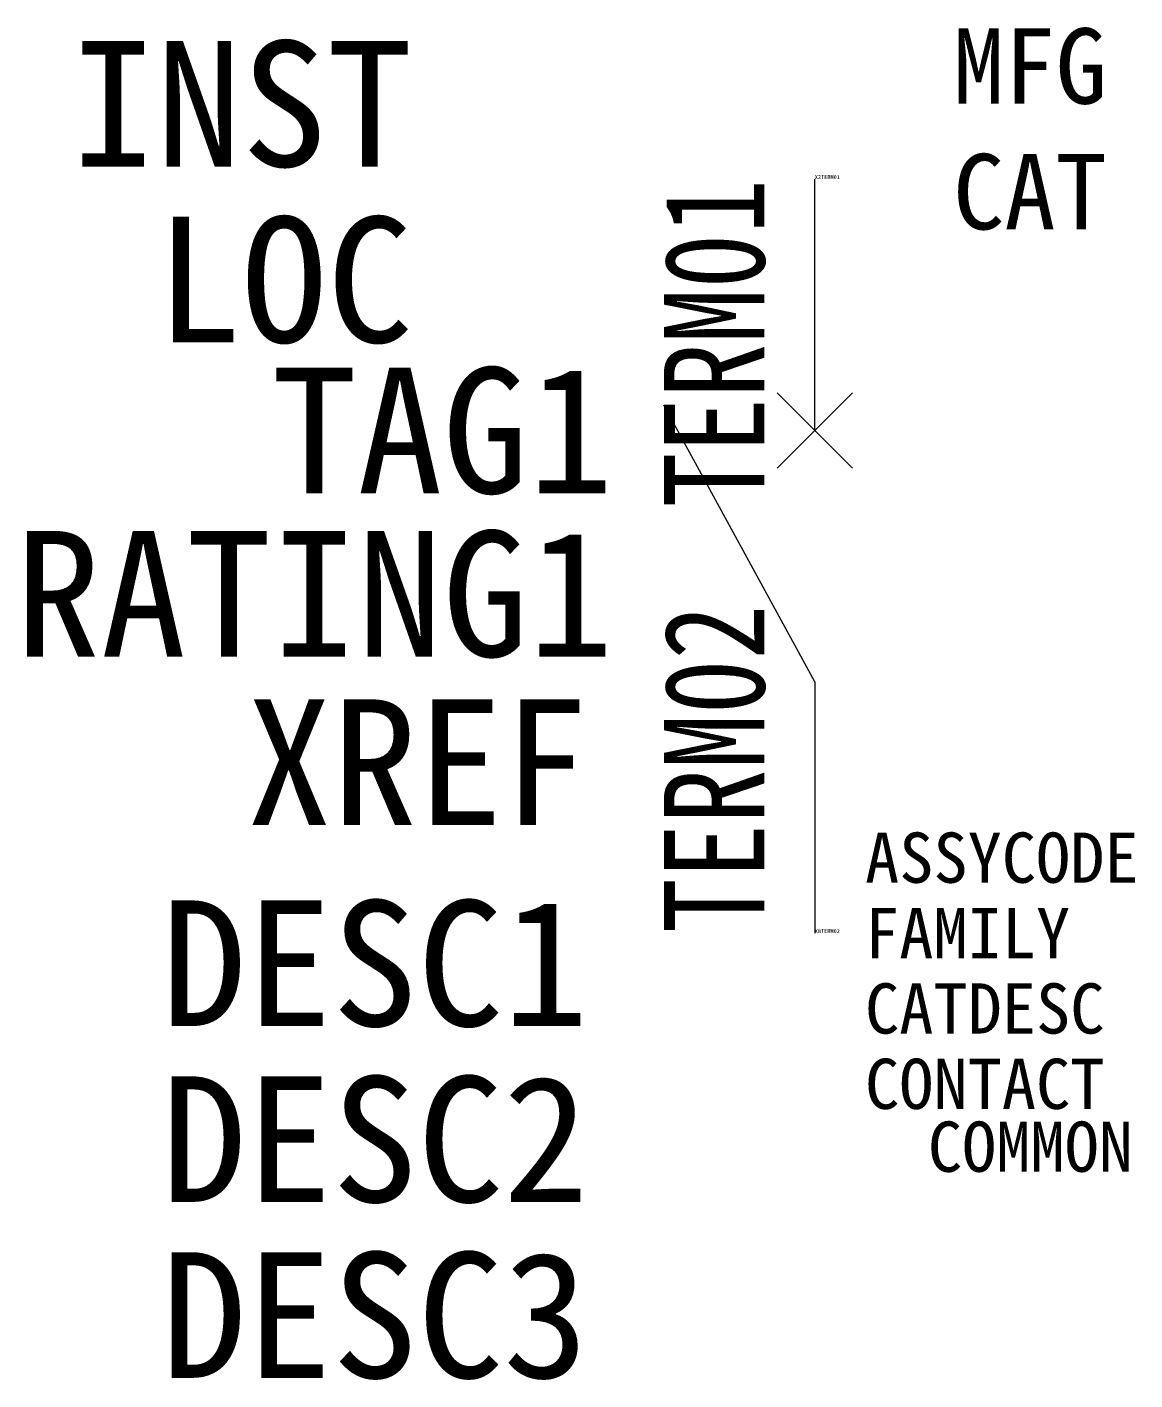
# Model space of a CAD drawing. Header units: millimetres. Extents: x -15.7 to 6.4, y -18.9 to 8.
import ezdxf
from ezdxf.enums import TextEntityAlignment as Align

# ---------------------------------------------------------------- set-up
doc = ezdxf.new("R2010")
doc.units = ezdxf.units.MM
doc.header["$LTSCALE"] = 12
doc.styles.add('WD_IEC', font='simhei.ttf')

msp = doc.modelspace()

# ---------------------------------------------------------------- linework, layer by layer
for p, q in [((0, 0), (0, 5)), ((-0.75, 0.75), (0.75, -0.75)), ((0.75, 0.75), (-0.75, -0.75)), ((0, -5), (-3, 0.5)), ((0, -5), (0, -10))]:
    msp.add_line(p, q)

# ---------------------------------------------------------------- texts
at = {"style": 'WD_IEC', "flags": 1}
for tag, p, s, height in [('MFG', (2.75, 6.5), '', 1.5), ('CAT', (2.75, 4), '', 1.5), ('X2TERM01', (0, 5), '', 0.08), ('ASSYCODE', (1, -9), '', 1), ('FAMILY', (1, -10.5), 'CB', 1), ('X8TERM02', (0, -10), '', 0.08), ('CATDESC', (1, -12), '', 1), ('CONTACT', (1, -13.5), 'NO', 1), ('COMMON', (2.25, -14.75), '02', 1)]:
    msp.add_attdef(tag, p, s, height=height, dxfattribs=at)
at = {"style": 'WD_IEC'}
for tag, text, p in [('INST', '', (-8, 5.25)), ('LOC', '', (-8, 1.75)), ('TAG1', 'QF', (-4, -1.25)), ('RATING1', '', (-4, -4.5)), ('XREF', '', (-4.5, -7.85)), ('DESC1', '', (-4.5, -11.85)), ('DESC2', '', (-4.5, -15.35)), ('DESC3', '', (-4.5, -18.85))]:
    msp.add_attdef(tag, text=text, height=2.5, dxfattribs=at).set_placement(p, align=Align.RIGHT)
at = {"style": 'WD_IEC', "width": 0.8}
msp.add_attdef('TERM01', text='', height=2, rotation=90, dxfattribs=at).set_placement((-1, 5), align=Align.RIGHT)
msp.add_attdef('TERM02', (-1, -10), '', height=2, rotation=90, dxfattribs=at)

doc.saveas('drawing.dxf')
